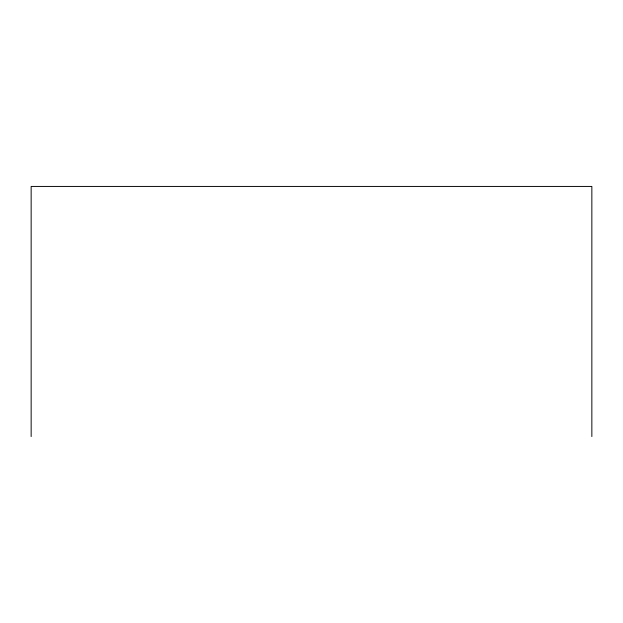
<?xml version="1.0" encoding="UTF-8"?>
<svg xmlns="http://www.w3.org/2000/svg" width="623" height="623" viewBox="0 0 623 623"><rect width="100%" height="100%" fill="white"/><g stroke="black" fill="none" stroke-linecap="round" stroke-linejoin="round"><path stroke-width="0.93" d="M591.85 436.567L591.85 186.433L31.15 186.433L31.15 436.567"/></g></svg>
